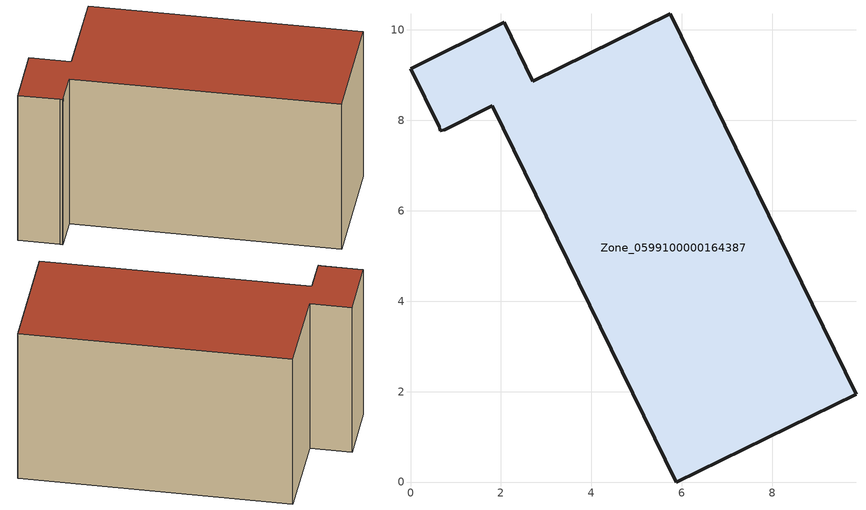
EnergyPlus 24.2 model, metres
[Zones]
Zone_0599100000164387
 floor ground (C_G): 1.81,8.32 0.75,7.8 0.66,7.77 0.63,7.86 0,9.14 2.07,10.17 2.7,8.87 5.75,10.35 9.85,1.95 5.88,0 z0
 wall outside (C_F): 2.7,8.87 2.07,10.17 0,9.14 0.63,7.86 0.66,7.77 0.75,7.8 1.81,8.32 5.88,0 9.85,1.95 5.75,10.35 2.7,8.87 z0:5.84
 roof outside (C_R): 9.85,1.95 5.75,10.35 2.7,8.87 2.07,10.17 0,9.14 0.63,7.86 0.66,7.77 0.75,7.8 1.81,8.32 5.88,0 z5.84
[BUILDING]
Pand.0599100000164387: North Axis=0; Terrain=City; Loads Convergence Tolerance Value=0.04; Temperature Convergence Tolerance Value=0.4; Solar Distribution=FullExterior; Maximum Number of Warmup Days=25; Minimum Number of Warmup Days=1
[Site:Location]
Rotterdam.The.Hague.AP_ZH_NLD Design_Conditions: Latitude=51.96; Longitude=4.45; Time Zone=1; Elevation=-4.5
[SITE:GROUNDTEMPERATURE:BUILDINGSURFACE]
18, 18, 18, 18, 18, 18, 18, 18, 18, 18, 18, 18
[MATERIAL] Thermal Absorptance=0.9; Solar Absorptance=0.7; Visible Absorptance=0.7
Name | Roughness | Thickness | Conductivity | Density | Specific Heat
G.TI.1946-1964 | MediumSmooth | 0.15 | 1 | 540 | 1210
F.TI.1946-1964 | Rough | 0.3 | 0.857143 | 1920 | 840
R.TI.1946-1964 | MediumRough | 0.2 | 0.277778 | 1500 | 1000
[CONSTRUCTION]
C_G: G.TI.1946-1964
C_F: F.TI.1946-1964
C_R: R.TI.1946-1964
[ZONE]
Zone_0599100000164387: Type=1; Multiplier=1; Ceiling Height=Autocalculate; Volume=Autocalculate; Floor Area=autocalculate; Part of Total Floor Area=Yes
[ZONEINFILTRATION:DESIGNFLOWRATE]
Infil_Zone_0599100000164387: Zone or ZoneList or Space or SpaceList=Zone_0599100000164387; Schedule=AlwaysOn; Design Flow Rate Calculation Method=Flow/Area; Flow Rate per Floor Area=0.003; Constant Term Coefficient=1; Temperature Term Coefficient=0; Velocity Term Coefficient=0; Velocity Squared Term Coefficient=0
[HVACTEMPLATE:ZONE:IDEALLOADSAIRSYSTEM]
Zone_0599100000164387: Maximum Heating Supply Air Temperature=50; Minimum Cooling Supply Air Temperature=13; Maximum Heating Supply Air Humidity Ratio=0.0156; Minimum Cooling Supply Air Humidity Ratio=0.0077; Heating Limit=NoLimit; Cooling Limit=NoLimit; Dehumidification Control Type=ConstantSensibleHeatRatio; Cooling Sensible Heat Ratio=0.7; Dehumidification Setpoint=60; Humidification Control Type=None; Humidification Setpoint=30; Outdoor Air Method=None; Outdoor Air Flow Rate per Person=0.00944; Outdoor Air Flow Rate per Zone Floor Area=0; Outdoor Air Flow Rate per Zone=0; Demand Controlled Ventilation Type=None; Outdoor Air Economizer Type=NoEconomizer; Heat Recovery Type=None; Sensible Heat Recovery Effectiveness=0.7; Latent Heat Recovery Effectiveness=0.65
[ZONECONTROL:THERMOSTAT]
ThermostatControl_Zone_0599100000164387: Zone or ZoneList=Zone_0599100000164387; Control Type Schedule=DualSetpointControlType; Control 1=Thermostat_Zone_0599100000164387; Temperature Difference Between Cutout And Setpoint=0
[THERMOSTATSETPOINT:DUALSETPOINT]
Thermostat_Zone_0599100000164387: Heating Setpoint Temperature Schedule=HeatingSetpoint_Zone_0599100000164387; Cooling Setpoint Temperature Schedule=CoolingSetpoint_Zone_0599100000164387
[SCHEDULE:COMPACT]
HeatingSetpoint_Zone_0599100000164387: Through: 12/31, For: AllDays, Until: 24:00, 21
CoolingSetpoint_Zone_0599100000164387: Through: 12/31, For: AllDays, Until: 24:00, 24
DualSetpointControlType: Through: 12/31, For: AllDays, Until: 24:00, 4
AlwaysOn: Through: 12/31, For: AllDays, Until: 24:00, 1
